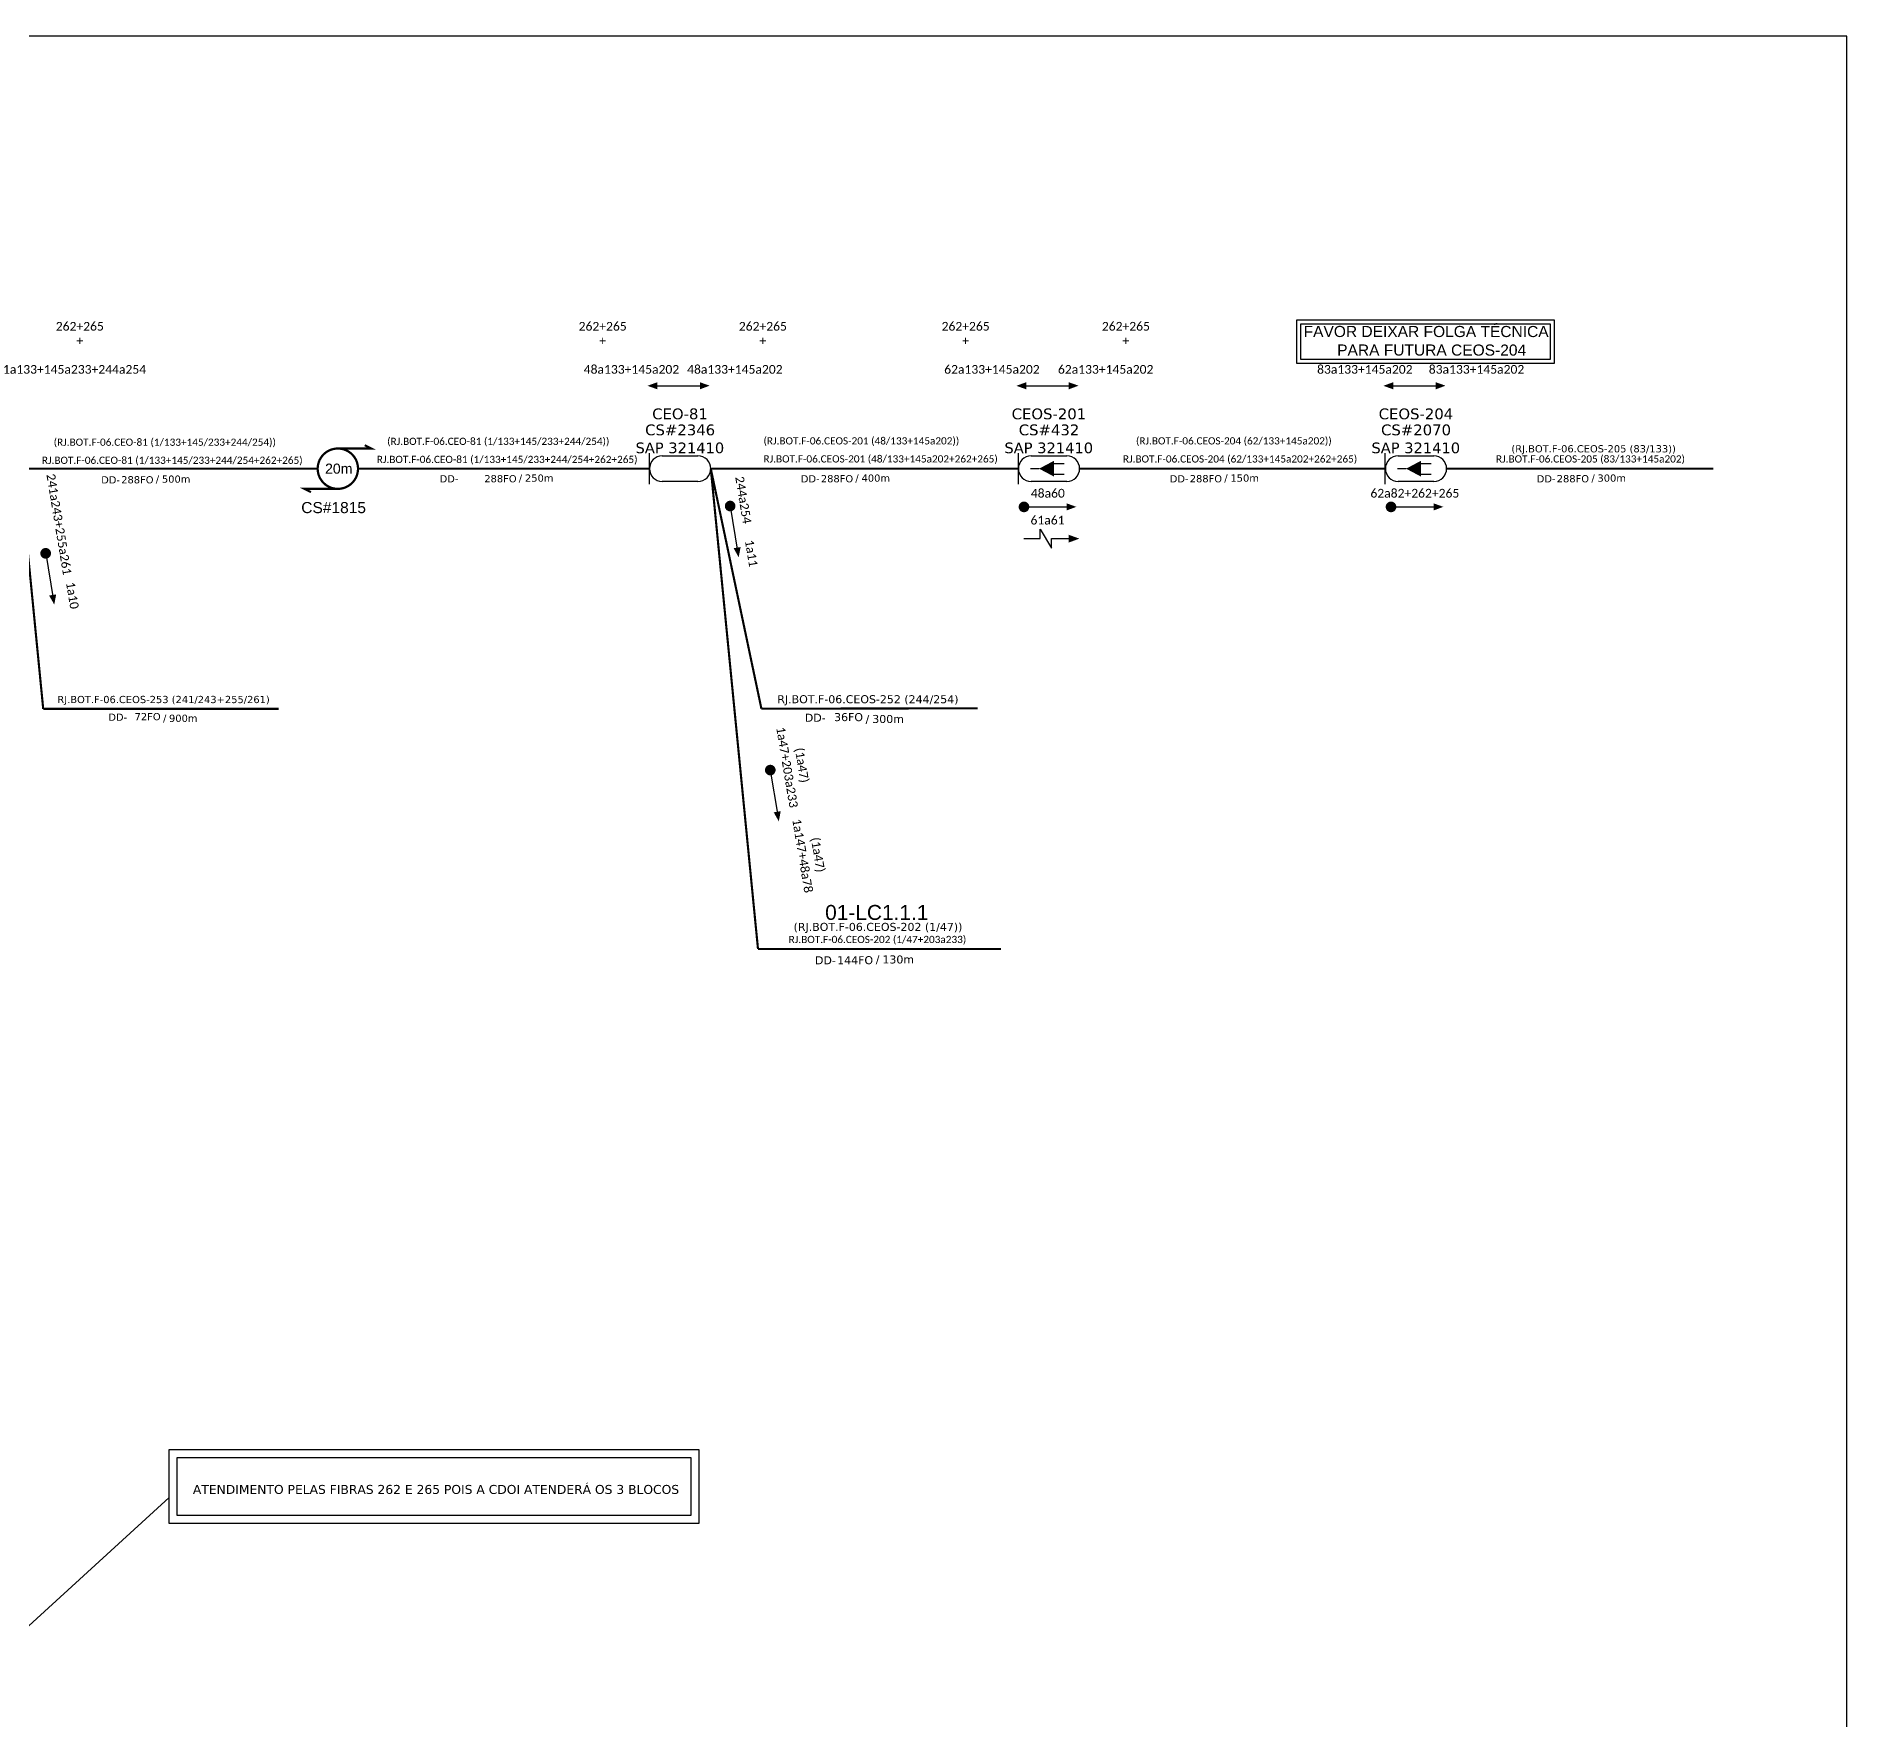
# Model space of a CAD drawing. Extents: x -89 to 1665, y 705 to 1299.
# Drawn here: x 1325.3 to 1664.7, y 983.6 to 1299 of the extents above; entities that cross this region are included whole.
import ezdxf
from ezdxf.enums import TextEntityAlignment as Align

# ---------------------------------------------------------------- set-up
doc = ezdxf.new("R2010")
doc.units = 0
doc.linetypes.add('ARILSUPP', pattern=[2.98, 1.42, -0.71, 0.14, -0.71])
for name, color, linetype in [('20.4-CEOS', 1, 'Continuous'), ('20.5-CABO AÉREO', 1, 'Continuous'), ('CEO', 1, 'Continuous'), ('LC1', 3, 'Continuous'), ('SETA', 7, 'Continuous')]:
    doc.layers.add(name, color=color, linetype=linetype)
doc.layers.add('40.1-ETIQUETAS', color=1, linetype='Continuous', lineweight=20)
doc.styles.add('ARIAL', font='arial.ttf')
doc.styles.add('siredit', font='verdana.ttf')
doc.styles.get("Standard").update_dxf_attribs({"font": 'arial.ttf'})
doc.dimstyles.new('ISO-25', dxfattribs={"dimtxt": 2.5, "dimasz": 2.5, "dimexe": 1.25, "dimexo": 0.625, "dimtad": 1, "dimtxsty": 'Standard', "dimcen": 2.5, "dimadec": 0, "dimazin": 0, "dimtfac": 1, "dimtmove": 0, "dimatfit": 3, "dimfxl": 0, "dimarcsym": 0})

# ---------------------------------------------------------------- blocks, each defined once
blk = doc.blocks.new('ETIQUETA_RS5F')
at = {"layer": '40.1-ETIQUETAS', "color": 0, "style": 'siredit'}
blk.add_text('/', height=1.5, dxfattribs=at).set_placement((1.58, -1.95), align=Align.MIDDLE_RIGHT)
for tag, p in [('ETIQUETA_R_PRIMARIA', (1.21, 4.1)), ('ETIQUETA_R_SECUNDARIA', (1.21, 2.1)), ('F_ATIVAS/F_MORTAS', (1.14, -4.24))]:
    blk.add_attdef(tag, text='', height=1.5, dxfattribs=at).set_placement(p, align=Align.MIDDLE_CENTER)
for tag, p in [('TIPO_CABO', (-6.58, -2.12)), ('CAP_CABO', (0.4, -2.09))]:
    blk.add_attdef(tag, text='', height=1.5, dxfattribs=at).set_placement(p, align=Align.MIDDLE_RIGHT)
blk.add_attdef('METROS', text='', height=1.5, dxfattribs=at).set_placement((2.14, -1.95), align=Align.MIDDLE_LEFT)
for tag, p in [('FUSÃO_1', (0.85, -8.39)), ('FUSÃO_2', (0.85, -10.6)), ('FUSÃO_3', (0.85, -12.93)), ('FUSÃO_4', (0.85, -15.14)), ('FUSÃO_5', (0.85, -17.16))]:
    blk.add_attdef(tag, text='', height=1.5, dxfattribs=at).set_placement(p, align=Align.CENTER)

msp = doc.modelspace()

# ---------------------------------------------------------------- linework, layer by layer
msp.add_lwpolyline([(826.13, 705.02), (1664.7, 705.02), (1664.7, 1299.02), (826.13, 1299.02), (826.13, 705.02)])
at = {"color": 5, "ltscale": 9e-07}
for points in [[(1561.61, 1245.9), (1609.87, 1245.9), (1609.87, 1237.69), (1561.61, 1237.69)], [(1562.38, 1245.13), (1609.1, 1245.13), (1609.1, 1238.46), (1562.38, 1238.46)]]:
    msp.add_lwpolyline(points, close=True, dxfattribs=at)
at = {"color": 0}
msp.add_lwpolyline([(1441.72, 1233.53), (1449.7, 1233.53)], dxfattribs=at)
at = {"color": 7}
for points in [[(1510.87, 1233.53), (1518.86, 1233.53)], [(1579.67, 1233.53), (1587.65, 1233.53)], [(1510.46, 1210.83), (1518.44, 1210.83)], [(1579.26, 1210.83), (1587.24, 1210.83)], [(1513.52, 1204.88), (1513.52, 1206.65), (1515.63, 1203.11), (1515.63, 1204.88)]]:
    msp.add_lwpolyline(points, dxfattribs=at)
at = {"color": 5, "const_width": 0.42}
msp.add_lwpolyline([(1381.84, 1221.77, 1.000012), (1381.84, 1214.21, 0.999978)], format="xyb", close=True, dxfattribs=at)
at = {"color": 5, "const_width": 0.394}
for points in [[(1381.84, 1221.77), (1388.14, 1221.77), (1386.88, 1222.4)], [(1381.84, 1214.21), (1375.54, 1214.21), (1376.8, 1213.58)]]:
    msp.add_lwpolyline(points, dxfattribs=at)
at = {"color": 0, "const_width": 1}
for points in [[(1455.3, 1211.48, 1), (1455.46, 1210.5, 1)], [(1326.99, 1202.62, 1), (1327.16, 1201.63, 1)]]:
    msp.add_lwpolyline(points, format="xyb", close=True, dxfattribs=at)
at = {"color": 7, "const_width": 1}
for points in [[(1509.96, 1210.83, 1), (1510.96, 1210.83, 1)], [(1578.76, 1210.83, 1), (1579.76, 1210.83, 1)], [(1462.82, 1162, 1), (1462.98, 1161.02, 1)]]:
    msp.add_lwpolyline(points, format="xyb", close=True, dxfattribs=at)
at = {"color": 5}
for points in [[(1350.19, 1034.21), (1449.53, 1034.21), (1449.53, 1020.35), (1350.19, 1020.35)], [(1351.69, 1032.71), (1448.03, 1032.71), (1448.03, 1021.85), (1351.69, 1021.85)]]:
    msp.add_lwpolyline(points, close=True, dxfattribs=at)
at = {"layer": '20.4-CEOS', "color": 7}
for p, q in [((1442.64, 1220.39), (1449.35, 1220.39)), ((1511.79, 1220.39), (1518.5, 1220.39)), ((1449.35, 1215.6), (1442.64, 1215.6)), ((1518.5, 1215.6), (1511.79, 1215.6))]:
    msp.add_line(p, q, dxfattribs=at)
at = {"layer": '20.4-CEOS', "color": 5}
for p, q in [((1580.59, 1220.39), (1587.3, 1220.39)), ((1587.3, 1215.6), (1580.59, 1215.6))]:
    msp.add_line(p, q, dxfattribs=at)
at = {"layer": '20.4-CEOS', "color": 7}
for points in [[(1440.25, 1215.11), (1440.25, 1220.88)], [(1509.4, 1215.11), (1509.4, 1220.88)], [(1515.94, 1218.94), (1517.98, 1218.94)], [(1513.29, 1217.99), (1511.68, 1217.99)], [(1515.94, 1216.95), (1517.98, 1216.95)]]:
    msp.add_lwpolyline(points, dxfattribs=at)
msp.add_lwpolyline([(1513.29, 1217.99, 0, 2.95, 0), (1516.07, 1217.99, 2.95, 2.95, 0)], format="xyseb", dxfattribs=at)
at = {"layer": '20.4-CEOS', "color": 5}
for points in [[(1578.19, 1215.11), (1578.19, 1220.88)], [(1584.74, 1218.94), (1586.78, 1218.94)], [(1582.09, 1217.99), (1580.48, 1217.99)], [(1584.74, 1216.95), (1586.78, 1216.95)]]:
    msp.add_lwpolyline(points, dxfattribs=at)
msp.add_lwpolyline([(1582.09, 1217.99, 0, 2.95, 0), (1584.86, 1217.99, 2.95, 2.95, 0)], format="xyseb", dxfattribs=at)
at = {"layer": '20.4-CEOS', "color": 7}
for centre, start, end in [((1442.64, 1217.99), 90, 270), ((1449.35, 1217.99), 270, 90), ((1511.79, 1217.99), 90, 270), ((1518.5, 1217.99), 270, 90)]:
    msp.add_arc(centre, 2.39, start, end, dxfattribs=at)
at = {"layer": '20.4-CEOS', "color": 5}
for centre, start, end in [((1580.59, 1217.99), 90, 270), ((1587.3, 1217.99), 270, 90)]:
    msp.add_arc(centre, 2.39, start, end, dxfattribs=at)
at = {"layer": '20.5-CABO AÉREO', "color": 5, "ltscale": 8, "const_width": 0.4}
for points in [[(1322.19, 1217.99), (1378.06, 1217.99)], [(1385.62, 1217.99), (1440.25, 1217.99)], [(1451.75, 1217.99), (1509.4, 1217.99)], [(1520.9, 1217.99), (1578.19, 1217.99)]]:
    msp.add_lwpolyline(points, dxfattribs=at)
at = {"layer": '20.5-CABO AÉREO', "color": 7, "ltscale": 8, "const_width": 0.4}
for points in [[(1322.19, 1217.99), (1326.61, 1172.99)], [(1451.75, 1217.99), (1456.17, 1172.99)], [(1451.75, 1217.99), (1461.24, 1173.01)], [(1589.69, 1217.99), (1639.69, 1217.99)], [(1326.61, 1172.99), (1370.76, 1172.99)], [(1456.17, 1172.99), (1460.6, 1127.98)], [(1461.24, 1173.01), (1501.75, 1173.09)], [(1460.6, 1127.98), (1506.17, 1127.98)]]:
    msp.add_lwpolyline(points, dxfattribs=at)
at = {"layer": 'SETA', "color": 0}
for points in [[(1455.38, 1210.99), (1456.78, 1202.51)], [(1327.08, 1202.12), (1328.48, 1193.64)]]:
    msp.add_lwpolyline(points, dxfattribs=at)
at = {"layer": 'SETA', "color": 7}
for points in [[(1510.46, 1204.88), (1513.52, 1204.88)], [(1515.63, 1204.88), (1518.83, 1204.88)], [(1462.9, 1161.51), (1464.3, 1153.03)]]:
    msp.add_lwpolyline(points, dxfattribs=at)
at = {"layer": 'SETA', "color": 0}
for points in [[(1441.73, 1232.86), (1439.89, 1233.52), (1441.72, 1234.19)], [(1449.7, 1234.19), (1451.54, 1233.54), (1449.71, 1232.86)], [(1457.34, 1203.3), (1456.98, 1201.38), (1456.03, 1203.08)], [(1329.04, 1194.43), (1328.68, 1192.52), (1327.72, 1194.22)]]:
    msp.add_solid(points, dxfattribs=at)
at = {"layer": 'SETA', "color": 8}
msp.add_solid([(1510.88, 1232.86), (1509.04, 1233.52), (1510.87, 1234.19)], dxfattribs=at)
at = {"layer": 'SETA', "color": 7}
for points in [[(1518.85, 1234.19), (1520.69, 1233.54), (1518.86, 1232.86)], [(1579.67, 1232.86), (1577.84, 1233.52), (1579.67, 1234.19)], [(1587.65, 1234.19), (1589.48, 1233.54), (1587.65, 1232.86)], [(1518.44, 1211.5), (1520.27, 1210.84), (1518.44, 1210.16)], [(1587.23, 1211.5), (1589.07, 1210.84), (1587.24, 1210.16)], [(1518.83, 1205.61), (1520.84, 1204.88), (1518.83, 1204.14)], [(1464.86, 1153.82), (1464.5, 1151.9), (1463.54, 1153.6)]]:
    msp.add_solid(points, dxfattribs=at)

# ---------------------------------------------------------------- block references
at = {"layer": '40.1-ETIQUETAS', "color": 7}
ref = msp.add_blockref('ETIQUETA_RS5F', (1616.03, 1217.99), dxfattribs=dict(at, xscale=0.9000000000000057, yscale=0.8999999999999773, zscale=0.9))
ref.add_attrib('ETIQUETA_R_SECUNDARIA', '(RJ.BOT.F-06.CEOS-205 (83/133))', dxfattribs={"color": 0, "height": 1.35, "style": 'siredit'}).set_placement((1617.24, 1221.72), align=Align.MIDDLE_CENTER)
ref.add_attrib('TIPO_CABO', 'DD-', dxfattribs={"color": 0, "height": 1.35, "style": 'siredit'}).set_placement((1610.1, 1216.09), align=Align.MIDDLE_RIGHT)
ref.add_attrib('CAP_CABO', '288FO', dxfattribs={"color": 0, "height": 1.35, "style": 'siredit'}).set_placement((1616.38, 1216.11), align=Align.MIDDLE_RIGHT)
ref.add_attrib('METROS', '300m', dxfattribs={"color": 0, "height": 1.35, "style": 'siredit'}).set_placement((1617.96, 1216.23), align=Align.MIDDLE_LEFT)
ref = msp.add_blockref('ETIQUETA_RS5F', (1348.27, 1172.98), dxfattribs=dict(at, xscale=0.8999999999999986, yscale=0.8999999999999986, zscale=0.9))
ref.add_attrib('ETIQUETA_R_SECUNDARIA', 'RJ.BOT.F-06.CEOS-253 (241/243+255/261)', dxfattribs={"color": 7, "height": 1.35, "style": 'siredit'}).set_placement((1349.17, 1174.74), align=Align.MIDDLE_CENTER)
ref.add_attrib('TIPO_CABO', 'DD-', dxfattribs={"color": 0, "height": 1.35, "style": 'siredit'}).set_placement((1342.34, 1171.42), align=Align.MIDDLE_RIGHT)
ref.add_attrib('CAP_CABO', '72FO', dxfattribs={"color": 0, "height": 1.35, "style": 'siredit'}).set_placement((1348.62, 1171.53), align=Align.MIDDLE_RIGHT)
ref.add_attrib('METROS', '900m', dxfattribs={"color": 0, "height": 1.35, "style": 'siredit'}).set_placement((1350.19, 1171.22), align=Align.MIDDLE_LEFT)
ref = msp.add_blockref('ETIQUETA_RS5F', (1479.88, 1173.05), dxfattribs=at)
ref.add_attrib('ETIQUETA_R_SECUNDARIA', 'RJ.BOT.F-06.CEOS-252 (244/254)', dxfattribs={"color": 0, "height": 1.5, "style": 'siredit'}).set_placement((1481.2, 1174.79), align=Align.MIDDLE_CENTER)
ref.add_attrib('TIPO_CABO', 'DD-', dxfattribs={"color": 0, "height": 1.5, "style": 'siredit'}).set_placement((1473.29, 1171.32), align=Align.MIDDLE_RIGHT)
ref.add_attrib('CAP_CABO', '36FO', dxfattribs={"color": 0, "height": 1.5, "style": 'siredit'}).set_placement((1480.28, 1171.44), align=Align.MIDDLE_RIGHT)
ref.add_attrib('METROS', '300m', dxfattribs={"color": 0, "height": 1.5, "style": 'siredit'}).set_placement((1482.02, 1171.09), align=Align.MIDDLE_LEFT)
ref = msp.add_blockref('ETIQUETA_RS5F', (1481.78, 1127.98), dxfattribs=at)
ref.add_attrib('ETIQUETA_R_SECUNDARIA', '(RJ.BOT.F-06.CEOS-202 (1/47))', dxfattribs={"color": 0, "height": 1.5, "style": 'siredit'}).set_placement((1483.09, 1132.13), align=Align.MIDDLE_CENTER)
ref.add_attrib('TIPO_CABO', 'DD-', dxfattribs={"color": 0, "height": 1.5, "style": 'siredit'}).set_placement((1475.19, 1125.87), align=Align.MIDDLE_RIGHT)
ref.add_attrib('CAP_CABO', '144FO', dxfattribs={"color": 0, "height": 1.5, "style": 'siredit'}).set_placement((1482.17, 1125.89), align=Align.MIDDLE_RIGHT)
ref.add_attrib('METROS', '130m', dxfattribs={"color": 0, "height": 1.5, "style": 'siredit'}).set_placement((1483.92, 1126.03), align=Align.MIDDLE_LEFT)

# ---------------------------------------------------------------- texts
at = {"color": 7, "style": 'ARIAL'}
for s, p in [('FAVOR DEIXAR FOLGA TÉCNICA', (1562.88, 1242.66)), ('PARA FUTURA CEOS-204', (1569.17, 1239.18))]:
    msp.add_text(s, height=2.0835, rotation=359.9867, dxfattribs=at).set_placement(p)
at = {"color": 0}
msp.add_text('20m', height=1.89, dxfattribs=at).set_placement((1379.44, 1217.05))
at = {"color": 0, "style": 'ARIAL'}
msp.add_text('CS#1815', height=2.083, rotation=359.9867, dxfattribs=at).set_placement((1374.98, 1209.66))
at = {"color": 5, "style": 'siredit'}
msp.add_text('ATENDIMENTO PELAS FIBRAS 262 E 265 POIS A CDOI ATENDERÁ OS 3 BLOCOS', height=1.6803, dxfattribs=at).set_placement((1400.24, 1026.72), align=Align.MIDDLE_CENTER)
at = {"layer": '20.4-CEOS', "color": 7, "style": 'siredit'}
for s, height, p in [('CS#2346', 2.028, (1446, 1225.26)), ('CS#432', 2.028, (1515.15, 1225.26)), ('CS#2070', 2.028, (1583.95, 1225.26)), ('SAP 321410', 2, (1445.95, 1221.89)), ('SAP 321410', 2, (1515.1, 1221.89)), ('SAP 321410', 2, (1583.9, 1221.89))]:
    msp.add_text(s, height=height, dxfattribs=at).set_placement(p, align=Align.MIDDLE_CENTER)
at = {"layer": '40.1-ETIQUETAS', "color": 5, "style": 'siredit'}
for s, p in [('DD-', (1341, 1215.89)), ('288FO', (1347.29, 1215.91)), ('/', (1348.33, 1216.04)), ('DD-', (1404.44, 1216.09)), ('288FO', (1415.35, 1216.11)), ('/', (1416.38, 1216.23)), ('DD-', (1472.15, 1216.09)), ('288FO', (1478.44, 1216.11)), ('/', (1479.47, 1216.23)), ('DD-', (1541.31, 1216.09)), ('288FO', (1547.59, 1216.11)), ('/', (1548.63, 1216.23))]:
    msp.add_text(s, height=1.35, dxfattribs=at).set_placement(p, align=Align.MIDDLE_RIGHT)
for s, p in [('500m', (1348.86, 1216.04)), ('250m', (1416.92, 1216.23)), ('400m', (1480.01, 1216.23)), ('150m', (1549.16, 1216.23))]:
    msp.add_text(s, height=1.35, dxfattribs=at).set_placement(p, align=Align.MIDDLE_LEFT)
at = {"layer": '40.1-ETIQUETAS', "color": 0}
for s, insert, char_height, width, attachment_point, style in [('\\C1;\\fCalibri|b0|i0|c0|p34;262+265\\P+', (1333.47, 1243.31), 1.633, 27.8947, 5, 'ARIAL'), ('\\C1;\\fCalibri|b0|i0|c0|p34;262+265\\P+', (1431.48, 1243.31), 1.633, 27.8947, 5, 'ARIAL'), ('\\C1;\\fCalibri|b0|i0|c0|p34;262+265\\P+', (1461.51, 1243.31), 1.633, 27.8947, 5, 'ARIAL'), ('\\C1;\\fCalibri|b0|i0|c0|p34;262+265\\P+', (1499.52, 1243.31), 1.633, 27.8947, 5, 'ARIAL'), ('\\C1;\\fCalibri|b0|i0|c0|p34;262+265\\P+', (1529.56, 1243.31), 1.633, 27.8947, 5, 'ARIAL'), ('{\\fCalibri|b0|i0|c0|p34;1a133+145a233\\C1;+244a254}', (1332.48, 1236.59), 1.633, 27.8947, 5, 'ARIAL'), ('{\\fCalibri|b0|i0|c0|p34;48a133+145a202}', (1436.88, 1236.59), 1.633, 27.8947, 5, 'ARIAL'), ('{\\fCalibri|b0|i0|c0|p34;48a133+145a202}', (1456.26, 1236.59), 1.633, 27.8947, 5, 'ARIAL'), ('\\C1;\\fCalibri|b0|i0|c0|p34;RJ.BOT.F-06.CEO-81 (1/133+145/233+244/254+262+265)', (1389.14, 1220.4), 1.35, 61.0111, 1, 'siredit')]:
    msp.add_mtext(s, dxfattribs=dict(at, insert=insert, char_height=char_height, width=width, attachment_point=attachment_point, style=style))
at = {"layer": '40.1-ETIQUETAS', "color": 8, "insert": (1504.45, 1236.59), "char_height": 1.633, "width": 27.8947, "attachment_point": 5, "style": 'ARIAL'}
msp.add_mtext('{\\fCalibri|b0|i0|c0|p34;\\C0;62a133+145a202}', dxfattribs=at)
at = {"layer": '40.1-ETIQUETAS', "color": 7}
for s, insert, char_height, width, attachment_point, style in [('{\\fCalibri|b0|i0|c0|p34;\\C0;62a133+145a202}', (1525.77, 1236.59), 1.633, 27.8947, 5, 'ARIAL'), ('{\\fCalibri|b0|i0|c0|p34;\\C0;83a133+145a202}', (1574.35, 1236.59), 1.633, 27.8947, 5, 'ARIAL'), ('{\\fCalibri|b0|i0|c0|p34;\\C0;83a133+145a202}', (1595.29, 1236.59), 1.633, 27.8947, 5, 'ARIAL'), ('{\\fCalibri|b0|i0|c0|p34;RJ.BOT.F-06.CEOS-205 (83/133+145a202)}', (1598.94, 1220.49), 1.35, 59.7129, 1, 'siredit'), ('{\\fCalibri|b0|i0|c0|p34;48a60}', (1514.93, 1213.38), 1.633, 27.8947, 5, 'ARIAL'), ('\\fCalibri|b0|i0|c0|p34;62a82\\C1;+262+265', (1583.73, 1213.38), 1.633, 27.8947, 5, 'ARIAL'), ('{\\fCalibri|b0|i0|c0|p34;61a61}', (1514.87, 1208.34), 1.633, 27.8947, 5, 'ARIAL'), ('{\\fCalibri|b0|i0|c0|p34;RJ.BOT.F-06.CEOS-202 (1/47+203a233)}', (1466.35, 1130.45), 1.35, 33.7679, 1, 'siredit')]:
    msp.add_mtext(s, dxfattribs=dict(at, insert=insert, char_height=char_height, width=width, attachment_point=attachment_point, style=style))
at = {"layer": '40.1-ETIQUETAS', "color": 5, "char_height": 1.35, "attachment_point": 1, "style": 'siredit'}
for s, insert, width in [('\\fCalibri|b0|i0|c0|p34;(RJ.BOT.F-06.CEO-81 (1/133+145/233+244/254))', (1328.57, 1223.63), 49.2677), ('\\fCalibri|b0|i0|c0|p34;(RJ.BOT.F-06.CEO-81 (1/133+145/233+244/254))', (1391.08, 1223.79), 61.0111), ('\\fCalibri|b0|i0|c0|p34;(RJ.BOT.F-06.CEOS-201 (48/133+145a202))', (1461.63, 1223.88), 67.3647), ('\\fCalibri|b0|i0|c0|p34;(RJ.BOT.F-06.CEOS-204 (62/133+145a202))', (1531.45, 1223.88), 67.0088), ('\\C1;\\fCalibri|b0|i0|c0|p34;RJ.BOT.F-06.CEOS-201 (48/133+145a202+262+265)', (1461.63, 1220.5), 67.3647), ('\\C1;\\fCalibri|b0|i0|c0|p34;RJ.BOT.F-06.CEOS-204 (62/133+145a202+262+265)', (1529.01, 1220.49), 67.0088)]:
    msp.add_mtext(s, dxfattribs=dict(at, insert=insert, width=width))
at = {"layer": '40.1-ETIQUETAS', "color": 1, "insert": (1326.36, 1220.24), "char_height": 1.35, "width": 55.0216, "attachment_point": 1, "style": 'siredit'}
msp.add_mtext('\\fCalibri|b0|i0|c0|p34;RJ.BOT.F-06.CEO-81 (1/133+145/233+244/254+262+265)', dxfattribs=at)
at = {"layer": '40.1-ETIQUETAS', "color": 0, "char_height": 1.633, "width": 27.8947, "attachment_point": 5, "rotation": 279.4257, "style": 'ARIAL'}
for s, insert in [('{\\fCalibri|b0|i0|c0|p34;241a243+255a261}', (1329.57, 1207.55)), ('{\\fCalibri|b0|i0|c0|p34;244a254}', (1457.85, 1212.12)), ('{\\fCalibri|b0|i0|c0|p34;1a11}', (1459.35, 1202.12)), ('{\\fCalibri|b0|i0|c0|p34;1a10}', (1332.09, 1194.24))]:
    msp.add_mtext(s, dxfattribs=dict(at, insert=insert))
at = {"layer": '40.1-ETIQUETAS', "color": 7, "char_height": 1.633, "width": 27.8947, "attachment_point": 5, "rotation": 279.4257, "style": 'ARIAL'}
for s, insert in [('{\\fCalibri|b0|i0|c0|p34;1a47+203a233}', (1466.06, 1162.03)), ('{\\fCalibri|b0|i0|c0|p34;(1a47)}', (1468.67, 1162.4)), ('{\\fCalibri|b0|i0|c0|p34;1a\\C7;147+48a78}', (1468.96, 1145.45)), ('{\\fCalibri|b0|i0|c0|p34;(1a47)}', (1471.67, 1145.61))]:
    msp.add_mtext(s, dxfattribs=dict(at, insert=insert))
at = {"layer": 'CEO', "color": 7, "style": 'siredit'}
for s, p in [('CEO-81', (1445.98, 1228.26)), ('CEOS-201', (1515.13, 1228.26)), ('CEOS-204', (1583.93, 1228.26))]:
    msp.add_text(s, height=2.028, dxfattribs=at).set_placement(p, align=Align.MIDDLE_CENTER)
at = {"layer": 'LC1', "color": 7, "linetype": 'ARILSUPP', "style": 'ARIAL'}
msp.add_text('01-LC1.1.1', height=2.8, dxfattribs=at).set_placement((1482.86, 1134.84), align=Align.MIDDLE_CENTER)

# ---------------------------------------------------------------- leaders
at = {"color": 5}
msp.add_leader([(1311.06, 989.5), (1350.22, 1025.22)], dimstyle='ISO-25', override={"dimtad": 0}, dxfattribs=at)

doc.saveas('drawing.dxf')
